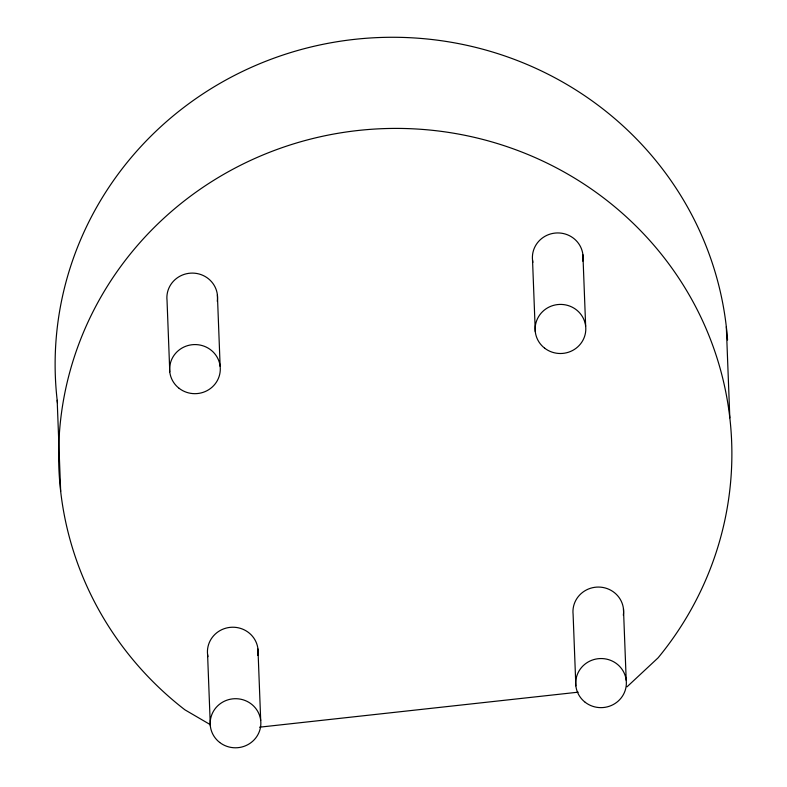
<?xml version="1.0" encoding="UTF-8"?>
<svg xmlns="http://www.w3.org/2000/svg" width="787" height="787" viewBox="0 0 787 787"><rect width="100%" height="100%" fill="white"/><g stroke="black" fill="none" stroke-linecap="round" stroke-linejoin="round"><path stroke-width="1.18" d="M627.032 686.805L658.08 657.843A336.649 326.212 -2.2 0 0 605.577 199.426A336.649 326.212 -2.2 0 0 132.413 251.417A336.649 326.212 -2.2 0 0 184.925 709.835L210.178 724.581M259.592 727.178L578.209 692.176M726.322 326.743L729.824 417.867M623.471 608.853L626.216 680.322M582.911 254.722L585.656 326.192M575.848 685.861L573.103 614.381A25.341 24.554 -2.2 0 1 598.809 587.063A25.341 24.554 -2.2 0 1 623.334 615.257M532.543 260.251L535.288 331.73M257.959 649.009L260.704 720.489M217.399 294.879L220.144 366.358M207.591 654.548L210.336 726.017M169.776 371.887L167.031 300.418A25.341 24.554 -2.2 0 1 192.726 273.099A25.341 24.554 -2.2 0 1 217.261 301.293M57.176 400.268L60.678 491.393M207.925 656.653A25.341 24.554 -2.2 0 1 232.185 627.229A25.341 24.554 -2.2 0 1 257.821 655.423M532.888 262.366A25.341 24.554 -2.2 0 1 557.147 232.942A25.341 24.554 -2.2 0 1 582.774 261.127M57.461 402.659A336.649 326.212 -2.2 0 1 360.23 38.779A336.649 326.212 -2.2 0 1 727.562 340.014M585.203 702.299A25.341 24.554 -2.2 0 0 626.078 686.736A25.341 24.554 -2.2 0 0 591.814 660.244A25.341 24.554 -2.2 0 0 585.203 702.299M544.643 348.169A25.341 24.554 -2.2 0 0 585.518 332.606A25.341 24.554 -2.2 0 0 551.254 306.113A25.341 24.554 -2.2 0 0 544.643 348.169M179.131 388.335A25.341 24.554 -2.2 0 0 220.006 372.763A25.341 24.554 -2.2 0 0 185.742 346.27A25.341 24.554 -2.2 0 0 179.131 388.335M219.691 742.456A25.341 24.554 -2.2 0 0 260.566 726.893A25.341 24.554 -2.2 0 0 226.302 700.4A25.341 24.554 -2.2 0 0 219.691 742.456"/></g></svg>
